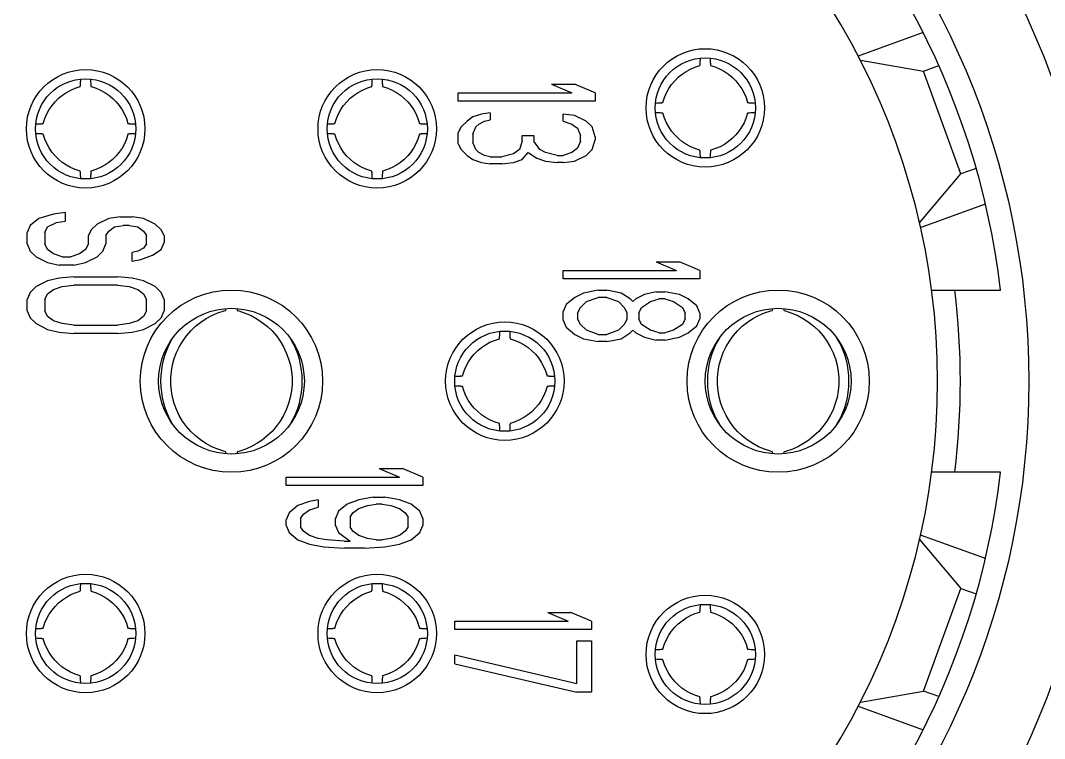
# Model space of a CAD drawing. Header units: millimetres. Extents: x 4086 to 8300, y 123 to 1549.
# Drawn here: x 6741.7 to 6744.51, y 642.506 to 644.477 of the extents above; entities that cross this region are included whole.
import ezdxf

# ---------------------------------------------------------------- set-up
doc = ezdxf.new("R2010")
doc.units = ezdxf.units.MM
doc.layers.add('外形图', color=7, linetype='Continuous')

msp = doc.modelspace()

# ---------------------------------------------------------------- linework, layer by layer
at = {"layer": '外形图'}
for p, q in [((6744.1766, 644.4435), (6743.999, 644.3789)), ((6744.0046, 644.368), (6744.1776, 644.3375)), ((6744.1776, 644.3375), (6744.2196, 644.3528)), ((6744.2802, 644.0556), (6744.1776, 644.3375)), ((6743.1569, 644.3018), (6743.2207, 644.3018)), ((6743.1569, 644.3018), (6743.2127, 644.2784)), ((6743.2766, 644.2784), (6743.2207, 644.3018)), ((6742.9016, 644.2784), (6743.2127, 644.2784)), ((6742.9016, 644.255), (6742.9016, 644.2784)), ((6743.2766, 644.2784), (6743.2766, 644.255)), ((6743.2766, 644.255), (6742.9016, 644.255)), ((6742.9255, 644.2003), (6742.9096, 644.1847)), ((6742.9415, 644.212), (6742.9255, 644.2003)), ((6742.9654, 644.2198), (6742.9415, 644.212)), ((6742.9574, 644.1925), (6742.9734, 644.2003)), ((6742.9893, 644.2237), (6742.9654, 644.2198)), ((6742.9734, 644.2003), (6742.9893, 644.2042)), ((6742.9893, 644.2237), (6742.9893, 644.2042)), ((6743.2207, 644.2159), (6743.1888, 644.2198)), ((6743.1888, 644.2003), (6743.1888, 644.2198)), ((6743.1888, 644.2003), (6743.2127, 644.1925)), ((6743.2526, 644.2003), (6743.2207, 644.2159)), ((6743.2686, 644.1847), (6743.2526, 644.2003)), ((6742.9096, 644.1847), (6742.9016, 644.169)), ((6742.9415, 644.1651), (6742.9494, 644.1847)), ((6742.9494, 644.1847), (6742.9574, 644.1925)), ((6743.2127, 644.1925), (6743.2287, 644.1808)), ((6743.2287, 644.1808), (6743.2367, 644.1612)), ((6743.2766, 644.1573), (6743.2686, 644.1847)), ((6742.9016, 644.1378), (6742.9016, 644.169)), ((6742.9415, 644.1651), (6742.9415, 644.1417)), ((6743.0771, 644.1456), (6743.0691, 644.1222)), ((6743.0771, 644.1612), (6743.109, 644.1612)), ((6743.0771, 644.1456), (6743.0771, 644.1612)), ((6743.109, 644.1612), (6743.109, 644.1456)), ((6743.125, 644.1222), (6743.109, 644.1456)), ((6743.2367, 644.1456), (6743.2287, 644.1261)), ((6743.2367, 644.1456), (6743.2367, 644.1612)), ((6743.2686, 644.1222), (6743.2766, 644.1495)), ((6743.2766, 644.1573), (6743.2766, 644.1495)), ((6742.9016, 644.1378), (6742.9096, 644.1222)), ((6742.9096, 644.1222), (6742.9255, 644.1065)), ((6742.9494, 644.1222), (6742.9415, 644.1417)), ((6742.9574, 644.1143), (6742.9494, 644.1222)), ((6743.0691, 644.1222), (6743.0532, 644.1104)), ((6743.1409, 644.1143), (6743.125, 644.1222)), ((6743.2287, 644.1261), (6743.2127, 644.1143)), ((6743.2526, 644.1065), (6743.2686, 644.1222)), ((6742.9255, 644.1065), (6742.9415, 644.0948)), ((6742.9415, 644.0948), (6742.9654, 644.087)), ((6742.9734, 644.1065), (6742.9574, 644.1143)), ((6742.9654, 644.087), (6742.9893, 644.0831)), ((6742.9893, 644.1026), (6742.9734, 644.1065)), ((6742.9893, 644.1026), (6743.0213, 644.1026)), ((6743.0532, 644.1104), (6743.0213, 644.1026)), ((6743.0213, 644.0831), (6743.0532, 644.087)), ((6743.0532, 644.087), (6743.0771, 644.0948)), ((6743.0771, 644.0948), (6743.0931, 644.1143)), ((6743.0931, 644.1143), (6743.117, 644.0987)), ((6743.117, 644.0987), (6743.1409, 644.0909)), ((6743.1729, 644.1065), (6743.1409, 644.1143)), ((6743.1409, 644.0909), (6743.1729, 644.087)), ((6743.1729, 644.1065), (6743.1888, 644.1065)), ((6743.1888, 644.087), (6743.1729, 644.087)), ((6743.2127, 644.1143), (6743.1888, 644.1065)), ((6743.1888, 644.087), (6743.2207, 644.0909)), ((6743.2207, 644.0909), (6743.2526, 644.1065)), ((6743.0213, 644.0831), (6742.9893, 644.0831)), ((6744.3222, 644.0709), (6744.2802, 644.0556)), ((6744.1673, 643.921), (6744.2802, 644.0556)), ((6741.8228, 643.9493), (6741.7909, 643.9454)), ((6741.8228, 643.9493), (6741.8228, 643.9259)), ((6744.17, 643.909), (6744.3476, 643.9737)), ((6741.751, 643.9337), (6741.7271, 643.9142)), ((6741.7909, 643.9454), (6741.751, 643.9337)), ((6741.7749, 643.9103), (6741.7989, 643.922)), ((6741.7989, 643.922), (6741.8228, 643.9259)), ((6741.9106, 643.9181), (6741.8946, 643.9025)), ((6741.9425, 643.9337), (6741.9106, 643.9181)), ((6741.9744, 643.9376), (6741.9425, 643.9337)), ((6741.9744, 643.9376), (6742.0063, 643.9376)), ((6742.0382, 643.9337), (6742.0063, 643.9376)), ((6742.0701, 643.9181), (6742.0382, 643.9337)), ((6742.0861, 643.9025), (6742.0701, 643.9181)), ((6741.7271, 643.9142), (6741.7191, 643.8947)), ((6741.7191, 643.8634), (6741.7191, 643.8947)), ((6741.7669, 643.8947), (6741.7749, 643.9103)), ((6741.7669, 643.8947), (6741.7669, 643.8634)), ((6741.8946, 643.9025), (6741.8866, 643.8868)), ((6741.9345, 643.8868), (6741.9425, 643.8986)), ((6741.9425, 643.8986), (6741.9584, 643.9103)), ((6741.9584, 643.9103), (6741.9824, 643.9142)), ((6741.9983, 643.9142), (6741.9824, 643.9142)), ((6741.9983, 643.9142), (6742.0223, 643.9103)), ((6742.0223, 643.9103), (6742.0382, 643.8986)), ((6742.0382, 643.8986), (6742.0462, 643.8868)), ((6742.0941, 643.8868), (6742.0861, 643.9025)), ((6741.7191, 643.8634), (6741.7271, 643.8439)), ((6741.7749, 643.8478), (6741.7669, 643.8634)), ((6741.8866, 643.8634), (6741.8787, 643.8478)), ((6741.8866, 643.8634), (6741.8866, 643.8868)), ((6741.9265, 643.8439), (6741.9345, 643.8634)), ((6741.9345, 643.8868), (6741.9345, 643.8634)), ((6742.0462, 643.8634), (6742.0382, 643.8517)), ((6742.0462, 643.8634), (6742.0462, 643.8868)), ((6742.0861, 643.8478), (6742.0941, 643.8673)), ((6742.0941, 643.8868), (6742.0941, 643.8673)), ((6741.7271, 643.8439), (6741.743, 643.8283)), ((6741.7909, 643.8361), (6741.7749, 643.8478)), ((6741.8148, 643.8283), (6741.7909, 643.8361)), ((6741.8627, 643.8361), (6741.8388, 643.8283)), ((6741.8787, 643.8478), (6741.8627, 643.8361)), ((6741.9106, 643.8283), (6741.9265, 643.8439)), ((6742.0223, 643.8439), (6742.0063, 643.84)), ((6742.0063, 643.8165), (6742.0063, 643.84)), ((6742.0382, 643.8517), (6742.0223, 643.8439)), ((6742.0622, 643.8322), (6742.0861, 643.8478)), ((6741.743, 643.8283), (6741.7749, 643.8126)), ((6741.7749, 643.8126), (6741.8068, 643.8048)), ((6741.8148, 643.8283), (6741.8388, 643.8283)), ((6741.8467, 643.8048), (6741.8787, 643.8126)), ((6741.8787, 643.8126), (6741.9106, 643.8283)), ((6742.0063, 643.8165), (6742.0302, 643.8204)), ((6742.0302, 643.8204), (6742.0622, 643.8322)), ((6743.4444, 643.8143), (6743.5082, 643.8143)), ((6743.4444, 643.8143), (6743.5002, 643.7909)), ((6743.5641, 643.7909), (6743.5082, 643.8143)), ((6741.8467, 643.8048), (6741.8068, 643.8048)), ((6743.1891, 643.7909), (6743.5002, 643.7909)), ((6743.1891, 643.7675), (6743.1891, 643.7909)), ((6743.5641, 643.7909), (6743.5641, 643.7675)), ((6741.7749, 643.7618), (6741.743, 643.7462)), ((6741.8068, 643.7697), (6741.7749, 643.7618)), ((6741.8467, 643.7736), (6741.8068, 643.7697)), ((6741.8148, 643.7462), (6741.8467, 643.7501)), ((6741.8467, 643.7736), (6741.9664, 643.7736)), ((6741.9664, 643.7501), (6741.8467, 643.7501)), ((6742.0063, 643.7697), (6741.9664, 643.7736)), ((6741.9664, 643.7501), (6741.9983, 643.7462)), ((6742.0382, 643.7618), (6742.0063, 643.7697)), ((6742.0701, 643.7462), (6742.0382, 643.7618)), ((6743.5641, 643.7675), (6743.1891, 643.7675)), ((6741.7271, 643.7306), (6741.7191, 643.7111)), ((6741.743, 643.7462), (6741.7271, 643.7306)), ((6741.7669, 643.7111), (6741.7749, 643.7267)), ((6741.7749, 643.7267), (6741.7909, 643.7384)), ((6741.7909, 643.7384), (6741.8148, 643.7462)), ((6741.9983, 643.7462), (6742.0223, 643.7384)), ((6742.0223, 643.7384), (6742.0382, 643.7267)), ((6742.0382, 643.7267), (6742.0462, 643.7111)), ((6742.0861, 643.7306), (6742.0701, 643.7462)), ((6742.0941, 643.7111), (6742.0861, 643.7306)), ((6743.2449, 643.7284), (6743.221, 643.7167)), ((6743.2848, 643.7362), (6743.2449, 643.7284)), ((6743.2848, 643.7362), (6743.3088, 643.7362)), ((6743.3487, 643.7284), (6743.3088, 643.7362)), ((6743.3726, 643.7128), (6743.3487, 643.7284)), ((6743.4125, 643.7245), (6743.3885, 643.7128)), ((6743.4444, 643.7323), (6743.4125, 643.7245)), ((6743.4444, 643.7323), (6743.4683, 643.7323)), ((6743.5082, 643.7245), (6743.4683, 643.7323)), ((6743.5322, 643.7128), (6743.5082, 643.7245)), ((6744.2004, 643.7368), (6744.3893, 643.7368)), ((6741.7191, 643.6798), (6741.7191, 643.7111)), ((6741.7669, 643.7111), (6741.7669, 643.6798)), ((6742.0462, 643.6798), (6742.0462, 643.7111)), ((6742.0941, 643.7111), (6742.0941, 643.6798)), ((6743.1971, 643.6972), (6743.1891, 643.6776)), ((6743.221, 643.7167), (6743.1971, 643.6972)), ((6743.2369, 643.6893), (6743.2529, 643.705)), ((6743.2529, 643.705), (6743.2848, 643.7167)), ((6743.3088, 643.7167), (6743.2848, 643.7167)), ((6743.3088, 643.7167), (6743.3407, 643.705)), ((6743.3407, 643.705), (6743.3566, 643.6893)), ((6743.3806, 643.705), (6743.3726, 643.7128)), ((6743.3885, 643.7128), (6743.3806, 643.705)), ((6743.4045, 643.6893), (6743.4284, 643.705)), ((6743.4284, 643.705), (6743.4524, 643.7128)), ((6743.4683, 643.7128), (6743.4524, 643.7128)), ((6743.4683, 643.7128), (6743.4923, 643.705)), ((6743.4923, 643.705), (6743.5162, 643.6893)), ((6743.5561, 643.6933), (6743.5322, 643.7128)), ((6743.5641, 643.6737), (6743.5561, 643.6933)), ((6741.7191, 643.6798), (6741.7271, 643.6603)), ((6741.7749, 643.6642), (6741.7669, 643.6798)), ((6742.0462, 643.6798), (6742.0382, 643.6642)), ((6742.0861, 643.6603), (6742.0941, 643.6798)), ((6743.1891, 643.6542), (6743.1891, 643.6776)), ((6743.229, 643.6737), (6743.2369, 643.6893)), ((6743.229, 643.6737), (6743.229, 643.6581)), ((6743.3566, 643.6893), (6743.3646, 643.6737)), ((6743.3646, 643.6581), (6743.3646, 643.6737)), ((6743.3965, 643.6737), (6743.4045, 643.6893)), ((6743.3965, 643.6737), (6743.3965, 643.6581)), ((6743.5162, 643.6893), (6743.5242, 643.6737)), ((6743.5242, 643.6581), (6743.5242, 643.6737)), ((6743.5641, 643.6737), (6743.5641, 643.6581)), ((6741.7271, 643.6603), (6741.743, 643.6447)), ((6741.743, 643.6447), (6741.7749, 643.629)), ((6741.7909, 643.6525), (6741.7749, 643.6642)), ((6741.8148, 643.6447), (6741.7909, 643.6525)), ((6741.8467, 643.6408), (6741.8148, 643.6447)), ((6741.8467, 643.6408), (6741.9664, 643.6408)), ((6741.9983, 643.6447), (6741.9664, 643.6408)), ((6742.0223, 643.6525), (6741.9983, 643.6447)), ((6742.0382, 643.6642), (6742.0223, 643.6525)), ((6742.0382, 643.629), (6742.0701, 643.6447)), ((6742.0701, 643.6447), (6742.0861, 643.6603)), ((6743.1891, 643.6542), (6743.1971, 643.6347)), ((6743.2369, 643.6425), (6743.229, 643.6581)), ((6743.2529, 643.6268), (6743.2369, 643.6425)), ((6743.3566, 643.6425), (6743.3407, 643.6268)), ((6743.3646, 643.6581), (6743.3566, 643.6425)), ((6743.4045, 643.6425), (6743.3965, 643.6581)), ((6743.4284, 643.6268), (6743.4045, 643.6425)), ((6743.5162, 643.6425), (6743.4923, 643.6268)), ((6743.5242, 643.6581), (6743.5162, 643.6425)), ((6743.5322, 643.619), (6743.5561, 643.6386)), ((6743.5561, 643.6386), (6743.5641, 643.6581)), ((6741.7749, 643.629), (6741.8068, 643.6212)), ((6741.8068, 643.6212), (6741.8467, 643.6173)), ((6741.9664, 643.6173), (6741.8467, 643.6173)), ((6741.9664, 643.6173), (6742.0063, 643.6212)), ((6742.0063, 643.6212), (6742.0382, 643.629)), ((6743.1971, 643.6347), (6743.221, 643.6151)), ((6743.221, 643.6151), (6743.2449, 643.6034)), ((6743.2848, 643.6151), (6743.2529, 643.6268)), ((6743.2848, 643.6151), (6743.3088, 643.6151)), ((6743.3407, 643.6268), (6743.3088, 643.6151)), ((6743.3487, 643.6034), (6743.3726, 643.619)), ((6743.3726, 643.619), (6743.3806, 643.6268)), ((6743.3806, 643.6268), (6743.3885, 643.619)), ((6743.3885, 643.619), (6743.4125, 643.6073)), ((6743.4524, 643.619), (6743.4284, 643.6268)), ((6743.4524, 643.619), (6743.4683, 643.619)), ((6743.4923, 643.6268), (6743.4683, 643.619)), ((6743.5082, 643.6073), (6743.5322, 643.619)), ((6743.2449, 643.6034), (6743.2848, 643.5956)), ((6743.3088, 643.5956), (6743.2848, 643.5956)), ((6743.3088, 643.5956), (6743.3487, 643.6034)), ((6743.4125, 643.6073), (6743.4444, 643.5995)), ((6743.4683, 643.5995), (6743.4444, 643.5995)), ((6743.4683, 643.5995), (6743.5082, 643.6073)), ((6742.6844, 643.2468), (6742.7482, 643.2468)), ((6742.6844, 643.2468), (6742.7402, 643.2234)), ((6742.8041, 643.2234), (6742.7482, 643.2468)), ((6742.4291, 643.2234), (6742.7402, 643.2234)), ((6742.4291, 643.2), (6742.4291, 643.2234)), ((6742.8041, 643.2234), (6742.8041, 643.2)), ((6744.3893, 643.2368), (6744.2004, 643.2368)), ((6742.8041, 643.2), (6742.4291, 643.2)), ((6742.5168, 643.1609), (6742.4929, 643.157)), ((6742.5168, 643.1609), (6742.5168, 643.1414)), ((6742.6285, 643.1609), (6742.5966, 643.1492)), ((6742.6684, 643.1687), (6742.6285, 643.1609)), ((6742.6684, 643.1687), (6742.7004, 643.1687)), ((6742.7402, 643.1609), (6742.7004, 643.1687)), ((6742.7722, 643.1492), (6742.7402, 643.1609)), ((6742.461, 643.1453), (6742.4371, 643.1258)), ((6742.4929, 643.157), (6742.461, 643.1453)), ((6742.4769, 643.1218), (6742.4929, 643.1336)), ((6742.4929, 643.1336), (6742.5168, 643.1414)), ((6742.5966, 643.1492), (6742.5727, 643.1297)), ((6742.6126, 643.1258), (6742.6285, 643.1375)), ((6742.6285, 643.1375), (6742.6525, 643.1453)), ((6742.6525, 643.1453), (6742.6764, 643.1492)), ((6742.6924, 643.1492), (6742.6764, 643.1492)), ((6742.6924, 643.1492), (6742.7163, 643.1453)), ((6742.7163, 643.1453), (6742.7402, 643.1375)), ((6742.7402, 643.1375), (6742.7562, 643.1258)), ((6742.7961, 643.1297), (6742.7722, 643.1492)), ((6742.4371, 643.1258), (6742.4291, 643.1062)), ((6742.4291, 643.0906), (6742.4291, 643.1062)), ((6742.469, 643.1101), (6742.4769, 643.1218)), ((6742.469, 643.1101), (6742.469, 643.0867)), ((6742.5727, 643.1297), (6742.5647, 643.1101)), ((6742.5647, 643.0906), (6742.5647, 643.1101)), ((6742.6046, 643.114), (6742.6126, 643.1258)), ((6742.6046, 643.114), (6742.6046, 643.0867)), ((6742.7562, 643.1258), (6742.7642, 643.114)), ((6742.7642, 643.0867), (6742.7642, 643.114)), ((6742.8041, 643.1101), (6742.7961, 643.1297)), ((6742.8041, 643.1101), (6742.8041, 643.0906)), ((6742.4291, 643.0906), (6742.4371, 643.0711)), ((6742.4769, 643.075), (6742.469, 643.0867)), ((6742.5647, 643.0906), (6742.5727, 643.0711)), ((6742.6126, 643.075), (6742.6046, 643.0867)), ((6742.7642, 643.0867), (6742.7562, 643.075)), ((6742.7961, 643.0711), (6742.8041, 643.0906)), ((6742.4371, 643.0711), (6742.461, 643.0515)), ((6742.461, 643.0515), (6742.4929, 643.0398)), ((6742.4929, 643.0633), (6742.4769, 643.075)), ((6742.5168, 643.0554), (6742.4929, 643.0633)), ((6742.5408, 643.0515), (6742.5168, 643.0554)), ((6742.5887, 643.0476), (6742.5408, 643.0515)), ((6742.5727, 643.0711), (6742.6046, 643.0476)), ((6742.5887, 643.0476), (6742.6046, 643.0476)), ((6742.6285, 643.0633), (6742.6126, 643.075)), ((6742.6525, 643.0554), (6742.6285, 643.0633)), ((6742.6764, 643.0515), (6742.6525, 643.0554)), ((6742.6764, 643.0515), (6742.6924, 643.0515)), ((6742.7163, 643.0554), (6742.6924, 643.0515)), ((6742.7402, 643.0633), (6742.7163, 643.0554)), ((6742.7562, 643.075), (6742.7402, 643.0633)), ((6742.7402, 643.0398), (6742.7722, 643.0515)), ((6742.7722, 643.0515), (6742.7961, 643.0711)), ((6744.1673, 643.0527), (6744.2802, 642.9181)), ((6744.3476, 643), (6744.17, 643.0646)), ((6742.4929, 643.0398), (6742.5328, 643.032)), ((6742.5328, 643.032), (6742.5887, 643.0281)), ((6742.6445, 643.0281), (6742.5887, 643.0281)), ((6742.6445, 643.0281), (6742.7004, 643.032)), ((6742.7004, 643.032), (6742.7402, 643.0398)), ((6744.1776, 642.6362), (6744.2802, 642.9181)), ((6744.2802, 642.9181), (6744.3222, 642.9028)), ((6743.1469, 642.8518), (6743.2107, 642.8518)), ((6743.1469, 642.8518), (6743.2027, 642.8284)), ((6743.2666, 642.8284), (6743.2107, 642.8518)), ((6742.8916, 642.8284), (6743.2027, 642.8284)), ((6742.8916, 642.805), (6742.8916, 642.8284)), ((6743.2666, 642.8284), (6743.2666, 642.805)), ((6743.2666, 642.805), (6742.8916, 642.805)), ((6743.2267, 642.7737), (6743.2666, 642.7737)), ((6743.2267, 642.6565), (6743.2267, 642.7737)), ((6743.2666, 642.7737), (6743.2666, 642.6331)), ((6743.2267, 642.6565), (6742.8916, 642.7347)), ((6742.8916, 642.7112), (6742.8916, 642.7347)), ((6742.8916, 642.7112), (6743.2267, 642.6331)), ((6743.2666, 642.6331), (6743.2267, 642.6331)), ((6744.0046, 642.6057), (6744.1776, 642.6362)), ((6744.2196, 642.6209), (6744.1776, 642.6362)), ((6743.999, 642.5948), (6744.1766, 642.5302))]:
    msp.add_line(p, q, dxfattribs=at)
for points in [[(6743.4629, 644.2517), (6743.4674, 644.2656), (6743.4727, 644.2779), (6743.4793, 644.2897), (6743.4869, 644.3008), (6743.4955, 644.3112), (6743.505, 644.3207), (6743.5154, 644.3293), (6743.5266, 644.3369), (6743.5384, 644.3434), (6743.5508, 644.3487), (6743.5642, 644.3531)], [(6743.594, 644.3531), (6743.6078, 644.3486), (6743.6202, 644.3432), (6743.6319, 644.3366), (6743.6431, 644.329), (6743.6534, 644.3204), (6743.663, 644.3109), (6743.6715, 644.3005), (6743.6791, 644.2893), (6743.6856, 644.2775), (6743.6909, 644.2652), (6743.6953, 644.2517)], [(6741.7629, 644.1942), (6741.7674, 644.2081), (6741.7727, 644.2204), (6741.7793, 644.2322), (6741.7869, 644.2433), (6741.7955, 644.2537), (6741.805, 644.2632), (6741.8154, 644.2718), (6741.8266, 644.2794), (6741.8384, 644.2859), (6741.8508, 644.2912), (6741.8642, 644.2956)], [(6741.894, 644.2956), (6741.9078, 644.2911), (6741.9202, 644.2857), (6741.9319, 644.2791), (6741.9431, 644.2715), (6741.9534, 644.2629), (6741.963, 644.2534), (6741.9715, 644.243), (6741.9791, 644.2318), (6741.9856, 644.22), (6741.9909, 644.2077), (6741.9953, 644.1942)], [(6742.5629, 644.1942), (6742.5674, 644.2081), (6742.5727, 644.2204), (6742.5793, 644.2322), (6742.5869, 644.2433), (6742.5955, 644.2537), (6742.605, 644.2632), (6742.6154, 644.2718), (6742.6266, 644.2794), (6742.6384, 644.2859), (6742.6508, 644.2912), (6742.6642, 644.2956)], [(6742.694, 644.2956), (6742.7078, 644.2911), (6742.7202, 644.2857), (6742.7319, 644.2791), (6742.7431, 644.2715), (6742.7534, 644.2629), (6742.763, 644.2534), (6742.7715, 644.243), (6742.7791, 644.2318), (6742.7856, 644.22), (6742.7909, 644.2077), (6742.7953, 644.1942)], [(6743.5642, 644.1206), (6743.5503, 644.1251), (6743.538, 644.1305), (6743.5262, 644.137), (6743.5151, 644.1446), (6743.5047, 644.1533), (6743.4952, 644.1628), (6743.4866, 644.1732), (6743.479, 644.1844), (6743.4726, 644.1962), (6743.4672, 644.2085), (6743.4629, 644.222)], [(6743.6953, 644.222), (6743.6908, 644.2081), (6743.6854, 644.1958), (6743.6789, 644.184), (6743.6713, 644.1729), (6743.6627, 644.1625), (6743.6531, 644.153), (6743.6427, 644.1444), (6743.6316, 644.1368), (6743.6198, 644.1303), (6743.6074, 644.125), (6743.594, 644.1206)], [(6741.8642, 644.0631), (6741.8503, 644.0676), (6741.838, 644.073), (6741.8262, 644.0795), (6741.8151, 644.0871), (6741.8047, 644.0958), (6741.7952, 644.1053), (6741.7866, 644.1157), (6741.779, 644.1269), (6741.7726, 644.1387), (6741.7672, 644.151), (6741.7629, 644.1645)], [(6741.9953, 644.1645), (6741.9908, 644.1506), (6741.9854, 644.1383), (6741.9789, 644.1265), (6741.9713, 644.1154), (6741.9627, 644.105), (6741.9531, 644.0955), (6741.9427, 644.0869), (6741.9316, 644.0793), (6741.9198, 644.0728), (6741.9074, 644.0675), (6741.894, 644.0631)], [(6742.6642, 644.0631), (6742.6503, 644.0676), (6742.638, 644.073), (6742.6262, 644.0795), (6742.6151, 644.0871), (6742.6047, 644.0958), (6742.5952, 644.1053), (6742.5866, 644.1157), (6742.579, 644.1269), (6742.5726, 644.1387), (6742.5672, 644.151), (6742.5629, 644.1645)], [(6742.7953, 644.1645), (6742.7908, 644.1506), (6742.7854, 644.1383), (6742.7789, 644.1265), (6742.7713, 644.1154), (6742.7627, 644.105), (6742.7531, 644.0955), (6742.7427, 644.0869), (6742.7316, 644.0793), (6742.7198, 644.0728), (6742.7074, 644.0675), (6742.694, 644.0631)], [(6742.2626, 643.2932), (6742.2585, 643.2943), (6742.2415, 643.2999), (6742.225, 643.307), (6742.2093, 643.3155), (6742.1944, 643.3255), (6742.1804, 643.3367), (6742.1675, 643.3491), (6742.1557, 643.3627), (6742.1452, 643.3772), (6742.1361, 643.3926), (6742.1284, 643.4087), (6742.1221, 643.4255), (6742.1174, 643.4427), (6742.1143, 643.4603), (6742.1127, 643.4781), (6742.1127, 643.496), (6742.1143, 643.5138), (6742.1175, 643.5314), (6742.1223, 643.5486), (6742.1286, 643.5654), (6742.1363, 643.5815), (6742.1455, 643.5969), (6742.156, 643.6114), (6742.1678, 643.6249), (6742.1807, 643.6373), (6742.1947, 643.6485), (6742.2096, 643.6584), (6742.2254, 643.6669), (6742.2419, 643.674), (6742.2589, 643.6795), (6742.2626, 643.6805)], [(6742.2956, 643.6805), (6742.2996, 643.6794), (6742.3166, 643.6738), (6742.3331, 643.6667), (6742.3489, 643.6582), (6742.3638, 643.6482), (6742.3778, 643.637), (6742.3907, 643.6246), (6742.4024, 643.611), (6742.4129, 643.5965), (6742.422, 643.5812), (6742.4297, 643.565), (6742.436, 643.5483), (6742.4407, 643.531), (6742.4439, 643.5134), (6742.4455, 643.4956), (6742.4455, 643.4777), (6742.4438, 643.4599), (6742.4406, 643.4423), (6742.4359, 643.4251), (6742.4296, 643.4083), (6742.4218, 643.3922), (6742.4127, 643.3768), (6742.4021, 643.3623), (6742.3904, 643.3488), (6742.3774, 643.3364), (6742.3635, 643.3252), (6742.3485, 643.3153), (6742.3327, 643.3068), (6742.3163, 643.2997), (6742.2992, 643.2942), (6742.2956, 643.2932)], [(6743.7626, 643.2932), (6743.7585, 643.2943), (6743.7415, 643.2999), (6743.725, 643.307), (6743.7093, 643.3155), (6743.6944, 643.3255), (6743.6804, 643.3367), (6743.6675, 643.3491), (6743.6557, 643.3627), (6743.6452, 643.3772), (6743.6361, 643.3926), (6743.6284, 643.4087), (6743.6221, 643.4255), (6743.6174, 643.4427), (6743.6143, 643.4603), (6743.6127, 643.4781), (6743.6127, 643.496), (6743.6143, 643.5138), (6743.6175, 643.5314), (6743.6223, 643.5486), (6743.6286, 643.5654), (6743.6363, 643.5815), (6743.6455, 643.5969), (6743.656, 643.6114), (6743.6678, 643.6249), (6743.6807, 643.6373), (6743.6947, 643.6485), (6743.7096, 643.6584), (6743.7254, 643.6669), (6743.7419, 643.674), (6743.7589, 643.6795), (6743.7626, 643.6805)], [(6743.7956, 643.6805), (6743.7996, 643.6794), (6743.8166, 643.6738), (6743.8331, 643.6667), (6743.8489, 643.6582), (6743.8638, 643.6482), (6743.8778, 643.637), (6743.8907, 643.6246), (6743.9024, 643.611), (6743.9129, 643.5965), (6743.922, 643.5812), (6743.9297, 643.565), (6743.936, 643.5483), (6743.9407, 643.531), (6743.9439, 643.5134), (6743.9455, 643.4956), (6743.9455, 643.4777), (6743.9438, 643.4599), (6743.9406, 643.4423), (6743.9359, 643.4251), (6743.9296, 643.4083), (6743.9218, 643.3922), (6743.9127, 643.3768), (6743.9021, 643.3623), (6743.8904, 643.3488), (6743.8774, 643.3364), (6743.8635, 643.3252), (6743.8485, 643.3153), (6743.8327, 643.3068), (6743.8163, 643.2997), (6743.7992, 643.2942), (6743.7956, 643.2932)], [(6742.9129, 643.5017), (6742.9174, 643.5156), (6742.9227, 643.5279), (6742.9293, 643.5397), (6742.9369, 643.5508), (6742.9455, 643.5612), (6742.955, 643.5707), (6742.9654, 643.5793), (6742.9766, 643.5869), (6742.9884, 643.5934), (6743.0008, 643.5987), (6743.0142, 643.6031)], [(6743.044, 643.6031), (6743.0578, 643.5986), (6743.0702, 643.5932), (6743.0819, 643.5866), (6743.0931, 643.579), (6743.1034, 643.5704), (6743.113, 643.5609), (6743.1215, 643.5505), (6743.1291, 643.5393), (6743.1356, 643.5275), (6743.1409, 643.5152), (6743.1453, 643.5017)], [(6743.0142, 643.3706), (6743.0003, 643.3751), (6742.988, 643.3805), (6742.9762, 643.387), (6742.9651, 643.3946), (6742.9547, 643.4033), (6742.9452, 643.4128), (6742.9366, 643.4232), (6742.929, 643.4344), (6742.9226, 643.4462), (6742.9172, 643.4585), (6742.9129, 643.472)], [(6743.1453, 643.472), (6743.1408, 643.4581), (6743.1354, 643.4458), (6743.1289, 643.434), (6743.1213, 643.4229), (6743.1127, 643.4125), (6743.1031, 643.403), (6743.0927, 643.3944), (6743.0816, 643.3868), (6743.0698, 643.3803), (6743.0574, 643.375), (6743.044, 643.3706)], [(6741.7629, 642.8092), (6741.7674, 642.8231), (6741.7727, 642.8354), (6741.7793, 642.8472), (6741.7869, 642.8583), (6741.7955, 642.8687), (6741.805, 642.8782), (6741.8154, 642.8868), (6741.8266, 642.8944), (6741.8384, 642.9009), (6741.8508, 642.9062), (6741.8642, 642.9106)], [(6741.894, 642.9106), (6741.9078, 642.9061), (6741.9202, 642.9007), (6741.9319, 642.8941), (6741.9431, 642.8865), (6741.9534, 642.8779), (6741.963, 642.8684), (6741.9715, 642.858), (6741.9791, 642.8468), (6741.9856, 642.835), (6741.9909, 642.8227), (6741.9953, 642.8092)], [(6742.5629, 642.8092), (6742.5674, 642.8231), (6742.5727, 642.8354), (6742.5793, 642.8472), (6742.5869, 642.8583), (6742.5955, 642.8687), (6742.605, 642.8782), (6742.6154, 642.8868), (6742.6266, 642.8944), (6742.6384, 642.9009), (6742.6508, 642.9062), (6742.6642, 642.9106)], [(6742.694, 642.9106), (6742.7078, 642.9061), (6742.7202, 642.9007), (6742.7319, 642.8941), (6742.7431, 642.8865), (6742.7534, 642.8779), (6742.763, 642.8684), (6742.7715, 642.858), (6742.7791, 642.8468), (6742.7856, 642.835), (6742.7909, 642.8227), (6742.7953, 642.8092)], [(6743.4629, 642.7517), (6743.4674, 642.7656), (6743.4727, 642.7779), (6743.4793, 642.7897), (6743.4869, 642.8008), (6743.4955, 642.8112), (6743.505, 642.8207), (6743.5154, 642.8293), (6743.5266, 642.8369), (6743.5384, 642.8434), (6743.5508, 642.8487), (6743.5642, 642.8531)], [(6743.594, 642.8531), (6743.6078, 642.8486), (6743.6202, 642.8432), (6743.6319, 642.8366), (6743.6431, 642.829), (6743.6534, 642.8204), (6743.663, 642.8109), (6743.6715, 642.8005), (6743.6791, 642.7893), (6743.6856, 642.7775), (6743.6909, 642.7652), (6743.6953, 642.7517)], [(6741.8642, 642.6781), (6741.8503, 642.6826), (6741.838, 642.688), (6741.8262, 642.6945), (6741.8151, 642.7021), (6741.8047, 642.7108), (6741.7952, 642.7203), (6741.7866, 642.7307), (6741.779, 642.7419), (6741.7726, 642.7537), (6741.7672, 642.766), (6741.7629, 642.7795)], [(6741.9953, 642.7795), (6741.9908, 642.7656), (6741.9854, 642.7533), (6741.9789, 642.7415), (6741.9713, 642.7304), (6741.9627, 642.72), (6741.9531, 642.7105), (6741.9427, 642.7019), (6741.9316, 642.6943), (6741.9198, 642.6878), (6741.9074, 642.6825), (6741.894, 642.6781)], [(6742.6642, 642.6781), (6742.6503, 642.6826), (6742.638, 642.688), (6742.6262, 642.6945), (6742.6151, 642.7021), (6742.6047, 642.7108), (6742.5952, 642.7203), (6742.5866, 642.7307), (6742.579, 642.7419), (6742.5726, 642.7537), (6742.5672, 642.766), (6742.5629, 642.7795)], [(6742.7953, 642.7795), (6742.7908, 642.7656), (6742.7854, 642.7533), (6742.7789, 642.7415), (6742.7713, 642.7304), (6742.7627, 642.72), (6742.7531, 642.7105), (6742.7427, 642.7019), (6742.7316, 642.6943), (6742.7198, 642.6878), (6742.7074, 642.6825), (6742.694, 642.6781)], [(6743.5642, 642.6206), (6743.5503, 642.6251), (6743.538, 642.6305), (6743.5262, 642.637), (6743.5151, 642.6446), (6743.5047, 642.6533), (6743.4952, 642.6628), (6743.4866, 642.6732), (6743.479, 642.6844), (6743.4726, 642.6962), (6743.4672, 642.7085), (6743.4629, 642.722)], [(6743.6953, 642.722), (6743.6908, 642.7081), (6743.6854, 642.6958), (6743.6789, 642.684), (6743.6713, 642.6729), (6743.6627, 642.6625), (6743.6531, 642.653), (6743.6427, 642.6444), (6743.6316, 642.6368), (6743.6198, 642.6303), (6743.6074, 642.625), (6743.594, 642.6206)]]:
    msp.add_lwpolyline(points, dxfattribs=at)
for centre, radius in [((6742.2791, 643.4868), 3.75), ((6742.2791, 643.4868), 3.15), ((6742.2791, 643.4868), 2.875), ((6742.2791, 643.4868), 2.8625), ((6742.2791, 643.4868), 2.85), ((6742.2791, 643.4868), 2.6875), ((6742.2791, 643.4868), 2.6375), ((6742.2791, 643.4868), 2.1875), ((6743.5791, 644.2368), 0.1625), ((6743.5791, 644.2368), 0.1375), ((6741.8791, 644.1793), 0.1625), ((6742.6791, 644.1793), 0.1625), ((6741.8791, 644.1793), 0.1375), ((6742.6791, 644.1793), 0.1375), ((6742.2791, 643.4868), 0.25), ((6743.7791, 643.4868), 0.25), ((6742.2791, 643.4868), 0.2), ((6743.7791, 643.4868), 0.2), ((6743.0291, 643.4868), 0.1625), ((6743.0291, 643.4868), 0.1375), ((6741.8791, 642.7943), 0.1625), ((6742.6791, 642.7943), 0.1625), ((6741.8791, 642.7943), 0.1375), ((6742.6791, 642.7943), 0.1375), ((6743.5791, 642.7368), 0.1625), ((6743.5791, 642.7368), 0.1375)]:
    msp.add_circle(centre, radius, dxfattribs=at)
for centre, radius, start, end in [((6742.2791, 643.4868), 3.1, 320.6935, 279.3065), ((6742.2791, 643.4868), 2.5, 304.9239, 295.0761), ((6742.2791, 643.4868), 2.4, 305.9501, 294.0499), ((6742.2791, 643.4868), 2.125, 6.7563, 353.2437), ((6742.2791, 643.4868), 1.9375, 302.8155, 57.1845), ((6742.2791, 643.4868), 2, 352.8192, 7.1808), ((6742.314, 643.4868), 0.2292, 149.3362, 210.6654), ((6742.2442, 643.4868), 0.2292, 329.3357, 30.6654), ((6743.814, 643.4868), 0.2292, 149.3362, 210.6654), ((6743.7442, 643.4868), 0.2292, 329.3357, 30.6654)]:
    msp.add_arc(centre, radius, start, end, dxfattribs=at)
for points, knots in [([(6745.3503, 643.0606), (6745.3891, 643.3188), (6745.4012, 643.8475), (6745.2205, 644.6181), (6744.8538, 645.3195), (6744.4998, 645.7123), (6744.3022, 645.883)], [0, 0, 0, 0, 0.249995, 0.499993, 0.749994, 1, 1, 1, 1]), ([(6743.5642, 644.3531), (6743.5643, 644.3531), (6743.5644, 644.3537), (6743.5647, 644.3547), (6743.5648, 644.3564), (6743.5651, 644.3598), (6743.5655, 644.3657), (6743.5657, 644.3707), (6743.5658, 644.3736)], [0, 0, 0, 0, 0.021304, 0.072801, 0.155137, 0.267756, 0.58, 1, 1, 1, 1]), ([(6743.5924, 644.3736), (6743.5925, 644.3707), (6743.5927, 644.3657), (6743.593, 644.3598), (6743.5933, 644.3564), (6743.5935, 644.3547), (6743.5937, 644.3537), (6743.5938, 644.3531), (6743.594, 644.3531)], [0, 0, 0, 0, 0.419997, 0.732238, 0.844855, 0.927189, 0.978684, 1, 1, 1, 1]), ([(6741.8642, 644.2956), (6741.8643, 644.2956), (6741.8644, 644.2962), (6741.8647, 644.2972), (6741.8648, 644.2989), (6741.8651, 644.3023), (6741.8655, 644.3082), (6741.8657, 644.3132), (6741.8658, 644.3161)], [0, 0, 0, 0, 0.021304, 0.072801, 0.155137, 0.267756, 0.58, 1, 1, 1, 1]), ([(6741.8924, 644.3161), (6741.8925, 644.3132), (6741.8927, 644.3082), (6741.893, 644.3023), (6741.8933, 644.2989), (6741.8935, 644.2972), (6741.8937, 644.2962), (6741.8938, 644.2956), (6741.894, 644.2956)], [0, 0, 0, 0, 0.419997, 0.732238, 0.844855, 0.927189, 0.978684, 1, 1, 1, 1]), ([(6742.6642, 644.2956), (6742.6643, 644.2956), (6742.6644, 644.2962), (6742.6647, 644.2972), (6742.6648, 644.2989), (6742.6651, 644.3023), (6742.6655, 644.3082), (6742.6657, 644.3132), (6742.6658, 644.3161)], [0, 0, 0, 0, 0.021304, 0.072801, 0.155137, 0.267756, 0.58, 1, 1, 1, 1]), ([(6742.6924, 644.3161), (6742.6925, 644.3132), (6742.6927, 644.3082), (6742.693, 644.3023), (6742.6933, 644.2989), (6742.6935, 644.2972), (6742.6937, 644.2962), (6742.6938, 644.2956), (6742.694, 644.2956)], [0, 0, 0, 0, 0.419997, 0.732238, 0.844855, 0.927189, 0.978684, 1, 1, 1, 1]), ([(6743.4423, 644.2502), (6743.4452, 644.2503), (6743.4502, 644.2505), (6743.4561, 644.2508), (6743.4595, 644.2511), (6743.4613, 644.2513), (6743.4622, 644.2515), (6743.4628, 644.2516), (6743.4629, 644.2517)], [0, 0, 0, 0, 0.419997, 0.732238, 0.844855, 0.927189, 0.978684, 1, 1, 1, 1]), ([(6743.6953, 644.2517), (6743.6953, 644.2516), (6743.696, 644.2515), (6743.6969, 644.2513), (6743.6986, 644.2511), (6743.7021, 644.2508), (6743.7079, 644.2505), (6743.7129, 644.2503), (6743.7158, 644.2502)], [0, 0, 0, 0, 0.021304, 0.072801, 0.155137, 0.267756, 0.580001, 1, 1, 1, 1]), ([(6743.4629, 644.222), (6743.4628, 644.2221), (6743.4622, 644.2222), (6743.4613, 644.2224), (6743.4595, 644.2226), (6743.4561, 644.2229), (6743.4502, 644.2232), (6743.4452, 644.2234), (6743.4423, 644.2235)], [0, 0, 0, 0, 0.021304, 0.072801, 0.155137, 0.267756, 0.580001, 1, 1, 1, 1]), ([(6743.7158, 644.2235), (6743.7129, 644.2234), (6743.7079, 644.2232), (6743.7021, 644.2229), (6743.6986, 644.2226), (6743.6969, 644.2224), (6743.696, 644.2222), (6743.6953, 644.2221), (6743.6953, 644.222)], [0, 0, 0, 0, 0.419997, 0.732238, 0.844855, 0.927189, 0.978684, 1, 1, 1, 1]), ([(6741.7423, 644.1927), (6741.7452, 644.1928), (6741.7502, 644.193), (6741.7561, 644.1933), (6741.7595, 644.1936), (6741.7613, 644.1938), (6741.7622, 644.194), (6741.7628, 644.1941), (6741.7629, 644.1942)], [0, 0, 0, 0, 0.419997, 0.732238, 0.844855, 0.927189, 0.978684, 1, 1, 1, 1]), ([(6741.9953, 644.1942), (6741.9953, 644.1941), (6741.996, 644.194), (6741.9969, 644.1938), (6741.9986, 644.1936), (6742.0021, 644.1933), (6742.0079, 644.193), (6742.0129, 644.1928), (6742.0158, 644.1927)], [0, 0, 0, 0, 0.021304, 0.072801, 0.155137, 0.267756, 0.580001, 1, 1, 1, 1]), ([(6742.5423, 644.1927), (6742.5452, 644.1928), (6742.5502, 644.193), (6742.5561, 644.1933), (6742.5595, 644.1936), (6742.5613, 644.1938), (6742.5622, 644.194), (6742.5628, 644.1941), (6742.5629, 644.1942)], [0, 0, 0, 0, 0.419997, 0.732238, 0.844855, 0.927189, 0.978684, 1, 1, 1, 1]), ([(6742.7953, 644.1942), (6742.7953, 644.1941), (6742.796, 644.194), (6742.7969, 644.1938), (6742.7986, 644.1936), (6742.8021, 644.1933), (6742.8079, 644.193), (6742.8129, 644.1928), (6742.8158, 644.1927)], [0, 0, 0, 0, 0.021304, 0.072801, 0.155137, 0.267756, 0.580001, 1, 1, 1, 1]), ([(6741.7629, 644.1645), (6741.7628, 644.1646), (6741.7622, 644.1647), (6741.7613, 644.1649), (6741.7595, 644.1651), (6741.7561, 644.1654), (6741.7502, 644.1657), (6741.7452, 644.1659), (6741.7423, 644.166)], [0, 0, 0, 0, 0.021304, 0.072801, 0.155137, 0.267756, 0.580001, 1, 1, 1, 1]), ([(6742.0158, 644.166), (6742.0129, 644.1659), (6742.0079, 644.1657), (6742.0021, 644.1654), (6741.9986, 644.1651), (6741.9969, 644.1649), (6741.996, 644.1647), (6741.9953, 644.1646), (6741.9953, 644.1645)], [0, 0, 0, 0, 0.419997, 0.732238, 0.844855, 0.927189, 0.978684, 1, 1, 1, 1]), ([(6742.5629, 644.1645), (6742.5628, 644.1646), (6742.5622, 644.1647), (6742.5613, 644.1649), (6742.5595, 644.1651), (6742.5561, 644.1654), (6742.5502, 644.1657), (6742.5452, 644.1659), (6742.5423, 644.166)], [0, 0, 0, 0, 0.021304, 0.072801, 0.155137, 0.267756, 0.580001, 1, 1, 1, 1]), ([(6742.8158, 644.166), (6742.8129, 644.1659), (6742.8079, 644.1657), (6742.8021, 644.1654), (6742.7986, 644.1651), (6742.7969, 644.1649), (6742.796, 644.1647), (6742.7953, 644.1646), (6742.7953, 644.1645)], [0, 0, 0, 0, 0.419997, 0.732238, 0.844855, 0.927189, 0.978684, 1, 1, 1, 1]), ([(6743.5658, 644.1001), (6743.5657, 644.103), (6743.5655, 644.108), (6743.5651, 644.1138), (6743.5648, 644.1173), (6743.5647, 644.119), (6743.5644, 644.12), (6743.5643, 644.1206), (6743.5642, 644.1206)], [0, 0, 0, 0, 0.419997, 0.732238, 0.844855, 0.927189, 0.978684, 1, 1, 1, 1]), ([(6743.594, 644.1206), (6743.5938, 644.1206), (6743.5937, 644.12), (6743.5935, 644.119), (6743.5933, 644.1173), (6743.593, 644.1138), (6743.5927, 644.108), (6743.5925, 644.103), (6743.5924, 644.1001)], [0, 0, 0, 0, 0.021304, 0.072801, 0.155137, 0.267756, 0.580001, 1, 1, 1, 1]), ([(6741.8658, 644.0426), (6741.8657, 644.0455), (6741.8655, 644.0505), (6741.8651, 644.0563), (6741.8648, 644.0598), (6741.8647, 644.0615), (6741.8644, 644.0625), (6741.8643, 644.0631), (6741.8642, 644.0631)], [0, 0, 0, 0, 0.419997, 0.732238, 0.844855, 0.927189, 0.978684, 1, 1, 1, 1]), ([(6741.894, 644.0631), (6741.8938, 644.0631), (6741.8937, 644.0625), (6741.8935, 644.0615), (6741.8933, 644.0598), (6741.893, 644.0563), (6741.8927, 644.0505), (6741.8925, 644.0455), (6741.8924, 644.0426)], [0, 0, 0, 0, 0.021304, 0.072801, 0.155137, 0.267756, 0.580001, 1, 1, 1, 1]), ([(6742.6658, 644.0426), (6742.6657, 644.0455), (6742.6655, 644.0505), (6742.6651, 644.0563), (6742.6648, 644.0598), (6742.6647, 644.0615), (6742.6644, 644.0625), (6742.6643, 644.0631), (6742.6642, 644.0631)], [0, 0, 0, 0, 0.419997, 0.732238, 0.844855, 0.927189, 0.978684, 1, 1, 1, 1]), ([(6742.694, 644.0631), (6742.6938, 644.0631), (6742.6937, 644.0625), (6742.6935, 644.0615), (6742.6933, 644.0598), (6742.693, 644.0563), (6742.6927, 644.0505), (6742.6925, 644.0455), (6742.6924, 644.0426)], [0, 0, 0, 0, 0.021304, 0.072801, 0.155137, 0.267756, 0.580001, 1, 1, 1, 1]), ([(6742.2626, 643.6805), (6742.2631, 643.6806), (6742.2634, 643.6831), (6742.2638, 643.6847), (6742.2639, 643.6861)], [0, 0, 0, 0, 0.28626, 1, 1, 1, 1]), ([(6742.2942, 643.6861), (6742.2944, 643.6847), (6742.2948, 643.6831), (6742.2951, 643.6806), (6742.2956, 643.6805)], [0, 0, 0, 0, 0.71373, 1, 1, 1, 1]), ([(6743.7626, 643.6805), (6743.7631, 643.6806), (6743.7634, 643.6831), (6743.7638, 643.6847), (6743.7639, 643.6861)], [0, 0, 0, 0, 0.28626, 1, 1, 1, 1]), ([(6743.7942, 643.6861), (6743.7944, 643.6847), (6743.7948, 643.6831), (6743.7951, 643.6806), (6743.7956, 643.6805)], [0, 0, 0, 0, 0.71373, 1, 1, 1, 1]), ([(6743.0142, 643.6031), (6743.0143, 643.6031), (6743.0144, 643.6037), (6743.0147, 643.6047), (6743.0148, 643.6064), (6743.0151, 643.6098), (6743.0155, 643.6157), (6743.0157, 643.6207), (6743.0158, 643.6236)], [0, 0, 0, 0, 0.021304, 0.072801, 0.155137, 0.267756, 0.58, 1, 1, 1, 1]), ([(6743.0424, 643.6236), (6743.0425, 643.6207), (6743.0427, 643.6157), (6743.043, 643.6098), (6743.0433, 643.6064), (6743.0435, 643.6047), (6743.0437, 643.6037), (6743.0438, 643.6031), (6743.044, 643.6031)], [0, 0, 0, 0, 0.419997, 0.732238, 0.844855, 0.927189, 0.978684, 1, 1, 1, 1]), ([(6742.8923, 643.5002), (6742.8952, 643.5003), (6742.9002, 643.5005), (6742.9061, 643.5008), (6742.9095, 643.5011), (6742.9113, 643.5013), (6742.9122, 643.5015), (6742.9128, 643.5016), (6742.9129, 643.5017)], [0, 0, 0, 0, 0.419997, 0.732238, 0.844855, 0.927189, 0.978684, 1, 1, 1, 1]), ([(6743.1453, 643.5017), (6743.1453, 643.5016), (6743.146, 643.5015), (6743.1469, 643.5013), (6743.1486, 643.5011), (6743.1521, 643.5008), (6743.1579, 643.5005), (6743.1629, 643.5003), (6743.1658, 643.5002)], [0, 0, 0, 0, 0.021304, 0.072801, 0.155137, 0.267756, 0.580001, 1, 1, 1, 1]), ([(6742.9129, 643.472), (6742.9128, 643.4721), (6742.9122, 643.4722), (6742.9113, 643.4724), (6742.9095, 643.4726), (6742.9061, 643.4729), (6742.9002, 643.4732), (6742.8952, 643.4734), (6742.8923, 643.4735)], [0, 0, 0, 0, 0.021304, 0.072801, 0.155137, 0.267756, 0.580001, 1, 1, 1, 1]), ([(6743.1658, 643.4735), (6743.1629, 643.4734), (6743.1579, 643.4732), (6743.1521, 643.4729), (6743.1486, 643.4726), (6743.1469, 643.4724), (6743.146, 643.4722), (6743.1453, 643.4721), (6743.1453, 643.472)], [0, 0, 0, 0, 0.419997, 0.732238, 0.844855, 0.927189, 0.978684, 1, 1, 1, 1]), ([(6743.0158, 643.3501), (6743.0157, 643.353), (6743.0155, 643.358), (6743.0151, 643.3638), (6743.0148, 643.3673), (6743.0147, 643.369), (6743.0144, 643.37), (6743.0143, 643.3706), (6743.0142, 643.3706)], [0, 0, 0, 0, 0.419997, 0.732238, 0.844855, 0.927189, 0.978684, 1, 1, 1, 1]), ([(6743.044, 643.3706), (6743.0438, 643.3706), (6743.0437, 643.37), (6743.0435, 643.369), (6743.0433, 643.3673), (6743.043, 643.3638), (6743.0427, 643.358), (6743.0425, 643.353), (6743.0424, 643.3501)], [0, 0, 0, 0, 0.021304, 0.072801, 0.155137, 0.267756, 0.580001, 1, 1, 1, 1]), ([(6742.2639, 643.2876), (6742.2638, 643.289), (6742.2634, 643.2905), (6742.2631, 643.2931), (6742.2626, 643.2932)], [0, 0, 0, 0, 0.713732, 1, 1, 1, 1]), ([(6742.2956, 643.2932), (6742.2951, 643.2931), (6742.2948, 643.2905), (6742.2944, 643.289), (6742.2942, 643.2876)], [0, 0, 0, 0, 0.286264, 1, 1, 1, 1]), ([(6743.7639, 643.2876), (6743.7638, 643.289), (6743.7634, 643.2905), (6743.7631, 643.2931), (6743.7626, 643.2932)], [0, 0, 0, 0, 0.713732, 1, 1, 1, 1]), ([(6743.7956, 643.2932), (6743.7951, 643.2931), (6743.7948, 643.2905), (6743.7944, 643.289), (6743.7942, 643.2876)], [0, 0, 0, 0, 0.286264, 1, 1, 1, 1]), ([(6741.8642, 642.9106), (6741.8643, 642.9106), (6741.8644, 642.9112), (6741.8647, 642.9122), (6741.8648, 642.9139), (6741.8651, 642.9173), (6741.8655, 642.9232), (6741.8657, 642.9282), (6741.8658, 642.9311)], [0, 0, 0, 0, 0.021304, 0.072801, 0.155137, 0.267756, 0.58, 1, 1, 1, 1]), ([(6741.8924, 642.9311), (6741.8925, 642.9282), (6741.8927, 642.9232), (6741.893, 642.9173), (6741.8933, 642.9139), (6741.8935, 642.9122), (6741.8937, 642.9112), (6741.8938, 642.9106), (6741.894, 642.9106)], [0, 0, 0, 0, 0.419997, 0.732238, 0.844855, 0.927189, 0.978684, 1, 1, 1, 1]), ([(6742.6642, 642.9106), (6742.6643, 642.9106), (6742.6644, 642.9112), (6742.6647, 642.9122), (6742.6648, 642.9139), (6742.6651, 642.9173), (6742.6655, 642.9232), (6742.6657, 642.9282), (6742.6658, 642.9311)], [0, 0, 0, 0, 0.021304, 0.072801, 0.155137, 0.267756, 0.58, 1, 1, 1, 1]), ([(6742.6924, 642.9311), (6742.6925, 642.9282), (6742.6927, 642.9232), (6742.693, 642.9173), (6742.6933, 642.9139), (6742.6935, 642.9122), (6742.6937, 642.9112), (6742.6938, 642.9106), (6742.694, 642.9106)], [0, 0, 0, 0, 0.419997, 0.732238, 0.844855, 0.927189, 0.978684, 1, 1, 1, 1]), ([(6743.5642, 642.8531), (6743.5643, 642.8531), (6743.5644, 642.8537), (6743.5647, 642.8547), (6743.5648, 642.8564), (6743.5651, 642.8598), (6743.5655, 642.8657), (6743.5657, 642.8707), (6743.5658, 642.8736)], [0, 0, 0, 0, 0.021304, 0.072801, 0.155137, 0.267756, 0.58, 1, 1, 1, 1]), ([(6743.5924, 642.8736), (6743.5925, 642.8707), (6743.5927, 642.8657), (6743.593, 642.8598), (6743.5933, 642.8564), (6743.5935, 642.8547), (6743.5937, 642.8537), (6743.5938, 642.8531), (6743.594, 642.8531)], [0, 0, 0, 0, 0.419997, 0.732238, 0.844855, 0.927189, 0.978684, 1, 1, 1, 1]), ([(6741.7423, 642.8077), (6741.7452, 642.8078), (6741.7502, 642.808), (6741.7561, 642.8083), (6741.7595, 642.8086), (6741.7613, 642.8088), (6741.7622, 642.809), (6741.7628, 642.8091), (6741.7629, 642.8092)], [0, 0, 0, 0, 0.419997, 0.732238, 0.844855, 0.927189, 0.978684, 1, 1, 1, 1]), ([(6741.9953, 642.8092), (6741.9953, 642.8091), (6741.996, 642.809), (6741.9969, 642.8088), (6741.9986, 642.8086), (6742.0021, 642.8083), (6742.0079, 642.808), (6742.0129, 642.8078), (6742.0158, 642.8077)], [0, 0, 0, 0, 0.021304, 0.072801, 0.155137, 0.267756, 0.580001, 1, 1, 1, 1]), ([(6742.5423, 642.8077), (6742.5452, 642.8078), (6742.5502, 642.808), (6742.5561, 642.8083), (6742.5595, 642.8086), (6742.5613, 642.8088), (6742.5622, 642.809), (6742.5628, 642.8091), (6742.5629, 642.8092)], [0, 0, 0, 0, 0.419997, 0.732238, 0.844855, 0.927189, 0.978684, 1, 1, 1, 1]), ([(6742.7953, 642.8092), (6742.7953, 642.8091), (6742.796, 642.809), (6742.7969, 642.8088), (6742.7986, 642.8086), (6742.8021, 642.8083), (6742.8079, 642.808), (6742.8129, 642.8078), (6742.8158, 642.8077)], [0, 0, 0, 0, 0.021304, 0.072801, 0.155137, 0.267756, 0.580001, 1, 1, 1, 1]), ([(6741.7629, 642.7795), (6741.7628, 642.7796), (6741.7622, 642.7797), (6741.7613, 642.7799), (6741.7595, 642.7801), (6741.7561, 642.7804), (6741.7502, 642.7807), (6741.7452, 642.7809), (6741.7423, 642.781)], [0, 0, 0, 0, 0.021304, 0.072801, 0.155137, 0.267756, 0.580001, 1, 1, 1, 1]), ([(6742.0158, 642.781), (6742.0129, 642.7809), (6742.0079, 642.7807), (6742.0021, 642.7804), (6741.9986, 642.7801), (6741.9969, 642.7799), (6741.996, 642.7797), (6741.9953, 642.7796), (6741.9953, 642.7795)], [0, 0, 0, 0, 0.419997, 0.732238, 0.844855, 0.927189, 0.978684, 1, 1, 1, 1]), ([(6742.5629, 642.7795), (6742.5628, 642.7796), (6742.5622, 642.7797), (6742.5613, 642.7799), (6742.5595, 642.7801), (6742.5561, 642.7804), (6742.5502, 642.7807), (6742.5452, 642.7809), (6742.5423, 642.781)], [0, 0, 0, 0, 0.021304, 0.072801, 0.155137, 0.267756, 0.580001, 1, 1, 1, 1]), ([(6742.8158, 642.781), (6742.8129, 642.7809), (6742.8079, 642.7807), (6742.8021, 642.7804), (6742.7986, 642.7801), (6742.7969, 642.7799), (6742.796, 642.7797), (6742.7953, 642.7796), (6742.7953, 642.7795)], [0, 0, 0, 0, 0.419997, 0.732238, 0.844855, 0.927189, 0.978684, 1, 1, 1, 1]), ([(6743.4423, 642.7502), (6743.4452, 642.7503), (6743.4502, 642.7505), (6743.4561, 642.7508), (6743.4595, 642.7511), (6743.4613, 642.7513), (6743.4622, 642.7515), (6743.4628, 642.7516), (6743.4629, 642.7517)], [0, 0, 0, 0, 0.419997, 0.732238, 0.844855, 0.927189, 0.978684, 1, 1, 1, 1]), ([(6743.6953, 642.7517), (6743.6953, 642.7516), (6743.696, 642.7515), (6743.6969, 642.7513), (6743.6986, 642.7511), (6743.7021, 642.7508), (6743.7079, 642.7505), (6743.7129, 642.7503), (6743.7158, 642.7502)], [0, 0, 0, 0, 0.021304, 0.072801, 0.155137, 0.267756, 0.580001, 1, 1, 1, 1]), ([(6743.4629, 642.722), (6743.4628, 642.7221), (6743.4622, 642.7222), (6743.4613, 642.7224), (6743.4595, 642.7226), (6743.4561, 642.7229), (6743.4502, 642.7232), (6743.4452, 642.7234), (6743.4423, 642.7235)], [0, 0, 0, 0, 0.021304, 0.072801, 0.155137, 0.267756, 0.580001, 1, 1, 1, 1]), ([(6743.7158, 642.7235), (6743.7129, 642.7234), (6743.7079, 642.7232), (6743.7021, 642.7229), (6743.6986, 642.7226), (6743.6969, 642.7224), (6743.696, 642.7222), (6743.6953, 642.7221), (6743.6953, 642.722)], [0, 0, 0, 0, 0.419997, 0.732238, 0.844855, 0.927189, 0.978684, 1, 1, 1, 1]), ([(6741.8658, 642.6576), (6741.8657, 642.6605), (6741.8655, 642.6655), (6741.8651, 642.6713), (6741.8648, 642.6748), (6741.8647, 642.6765), (6741.8644, 642.6775), (6741.8643, 642.6781), (6741.8642, 642.6781)], [0, 0, 0, 0, 0.419997, 0.732238, 0.844855, 0.927189, 0.978684, 1, 1, 1, 1]), ([(6741.894, 642.6781), (6741.8938, 642.6781), (6741.8937, 642.6775), (6741.8935, 642.6765), (6741.8933, 642.6748), (6741.893, 642.6713), (6741.8927, 642.6655), (6741.8925, 642.6605), (6741.8924, 642.6576)], [0, 0, 0, 0, 0.021304, 0.072801, 0.155137, 0.267756, 0.580001, 1, 1, 1, 1]), ([(6742.6658, 642.6576), (6742.6657, 642.6605), (6742.6655, 642.6655), (6742.6651, 642.6713), (6742.6648, 642.6748), (6742.6647, 642.6765), (6742.6644, 642.6775), (6742.6643, 642.6781), (6742.6642, 642.6781)], [0, 0, 0, 0, 0.419997, 0.732238, 0.844855, 0.927189, 0.978684, 1, 1, 1, 1]), ([(6742.694, 642.6781), (6742.6938, 642.6781), (6742.6937, 642.6775), (6742.6935, 642.6765), (6742.6933, 642.6748), (6742.693, 642.6713), (6742.6927, 642.6655), (6742.6925, 642.6605), (6742.6924, 642.6576)], [0, 0, 0, 0, 0.021304, 0.072801, 0.155137, 0.267756, 0.580001, 1, 1, 1, 1]), ([(6743.5658, 642.6001), (6743.5657, 642.603), (6743.5655, 642.608), (6743.5651, 642.6138), (6743.5648, 642.6173), (6743.5647, 642.619), (6743.5644, 642.62), (6743.5643, 642.6206), (6743.5642, 642.6206)], [0, 0, 0, 0, 0.419997, 0.732238, 0.844855, 0.927189, 0.978684, 1, 1, 1, 1]), ([(6743.594, 642.6206), (6743.5938, 642.6206), (6743.5937, 642.62), (6743.5935, 642.619), (6743.5933, 642.6173), (6743.593, 642.6138), (6743.5927, 642.608), (6743.5925, 642.603), (6743.5924, 642.6001)], [0, 0, 0, 0, 0.021304, 0.072801, 0.155137, 0.267756, 0.580001, 1, 1, 1, 1])]:
    msp.add_open_spline(points, degree=3, knots=knots, dxfattribs=at)

doc.saveas('drawing.dxf')
